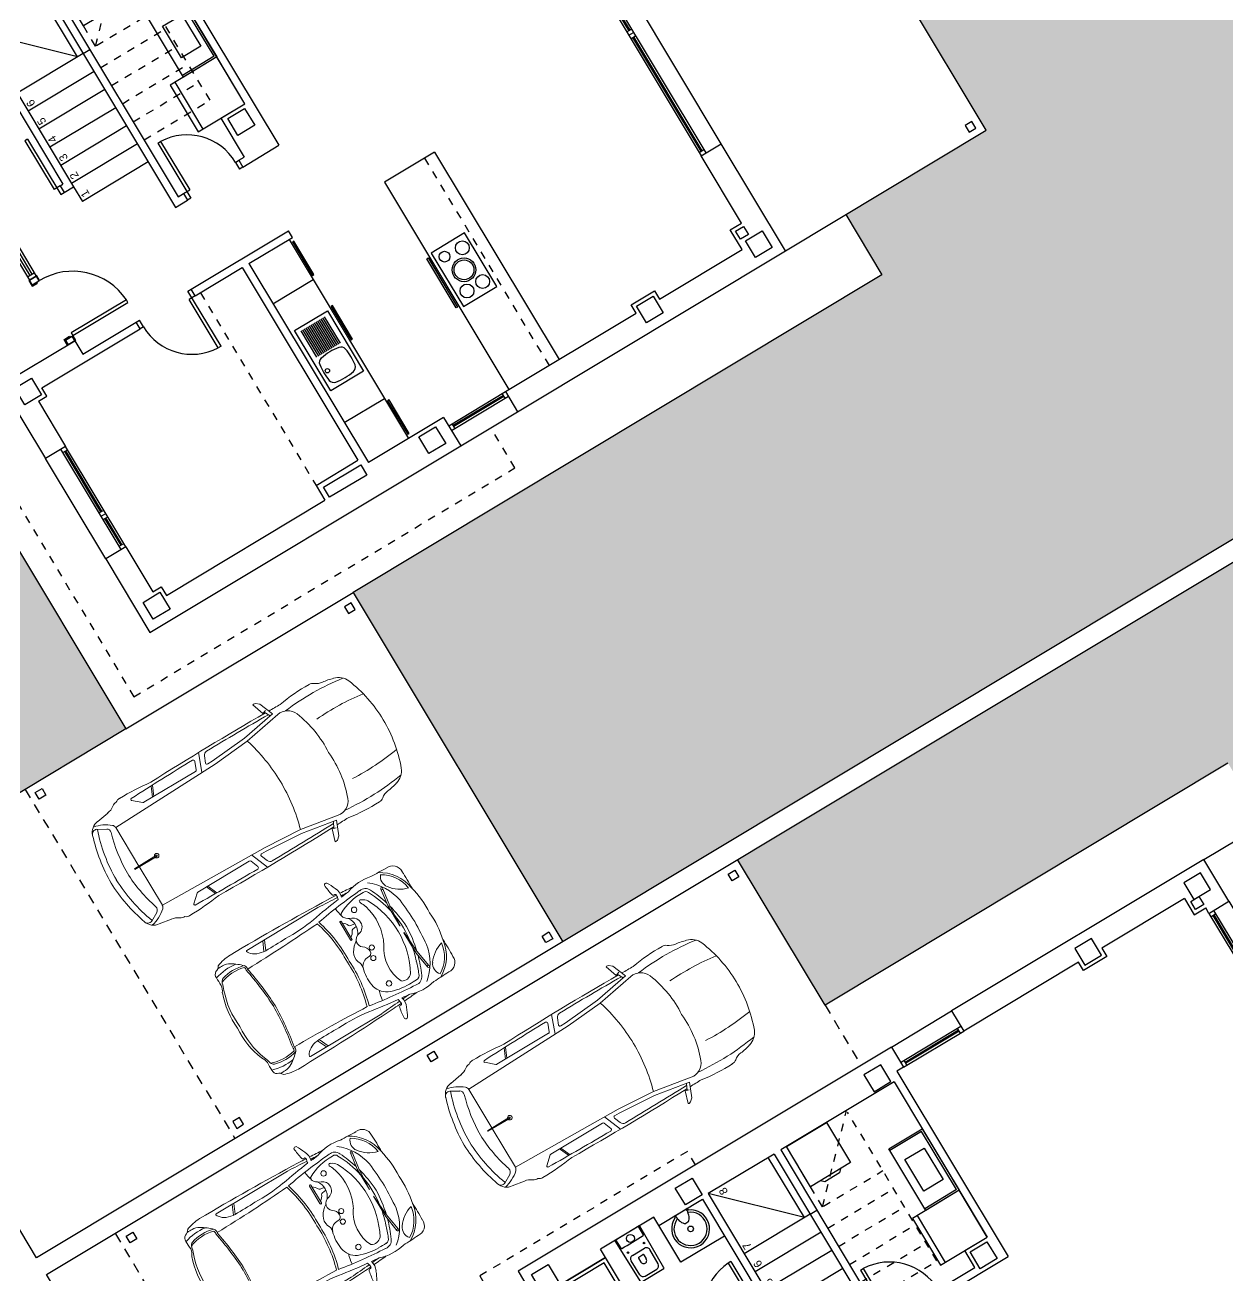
# Model space of a CAD drawing. Header units: millimetres. Extents: x 441061 to 442903, y 4515148 to 4515613.
# Drawn here: x 441603.14 to 441618.55, y 4515553.85 to 4515569.88 of the extents above; entities that cross this region are included whole.
import ezdxf
from ezdxf.enums import TextEntityAlignment as Align

# ---------------------------------------------------------------- set-up
doc = ezdxf.new("R2010")
doc.units = ezdxf.units.MM
doc.linetypes.add('CONTINUA', pattern=[0])
doc.linetypes.add('RAYITAS', pattern=[0.375, 0.25, -0.125])
doc.layers.add('01_cesped', color=7, linetype='Continuous', true_color=0x659a66)
for name, color, linetype in [('01_mono BAJA', 2, 'Continuous'), ('01_piscinas', 254, 'Continuous'), ('01_proyección', 4, 'RAYITAS')]:
    doc.layers.add(name, color=color, linetype=linetype)
doc.layers.add('01_muebles_B', color=254, linetype='Continuous', lineweight=5)
doc.styles.add('NIEVES2', font='sanss___.ttf')

# ---------------------------------------------------------------- blocks, each defined once
blk = doc.blocks.new('A$C6A825EFA')
at = {"layer": '01_mono BAJA', "color": 254}
for p, q in [((1.1, 12.5, 0), (0, 12.5, 0)), ((0, 12.5, 0), (0, 7.855, 0)), ((1.1, 12.2, 0), (1.1, 12.5, 0)), ((1.1, 12.5, 0), (2.6, 12.5, 0)), ((3.7, 12.5, 0), (2.6, 12.5, 0)), ((2.6, 12.2, 0), (2.6, 12.5, 0)), ((3.7, 12.5, 0), (3.7, 11.4, 0)), ((1.1, 12.2, 0), (0.425, 12.2, 0)), ((0.425, 12.2), (0.425, 12.075)), ((1.1, 12.27, 0), (2.6, 12.27, 0)), ((1.1, 12.2, 0), (2.6, 12.2, 0)), ((1.15, 12.27, 0), (1.15, 12.2, 0)), ((1.15, 12.242, 0), (1.55, 12.242, 0)), ((1.15, 12.228, 0), (1.55, 12.228, 0)), ((1.55, 12.27, 0), (1.55, 12.2, 0)), ((1.6, 12.27, 0), (1.6, 12.2, 0)), ((1.65, 12.27, 0), (1.65, 12.2, 0)), ((1.65, 12.242, 0), (2.55, 12.242, 0)), ((1.65, 12.228, 0), (2.55, 12.228, 0)), ((2.55, 12.27, 0), (2.55, 12.2, 0)), ((3.275, 12.2, 0), (2.6, 12.2, 0)), ((3.275, 12.2), (3.275, 12.075)), ((0.3, 12.075, 0), (0.3, 9.705, 0)), ((0.425, 12.075), (0.3, 12.075)), ((3.275, 12.075), (3.4, 12.075)), ((3.4, 12.075, 0), (3.4, 10.606, 0)), ((3.7, 11.4, 0), (3.5, 11.4, 0)), ((3.5, 11.4, 0), (3.5, 10.606, 0)), ((3.71, 11.4, 0), (3.77, 11.4, 0)), ((3.77, 11.43, 0), (3.77, 11.4, 0)), ((3.785, 11.5, 0), (3.785, 11.44, 0)), ((4.58, 11.5, 0), (4.58, 11.44, 0)), ((4.595, 11.43, 0), (4.595, 11.4, 0)), ((4.665, 11.5, 0), (4.665, 11.4, 0)), ((5.2, 11.5, 0), (4.665, 11.5, 0)), ((5.2, 11.4, 0), (4.665, 11.4, 0)), ((4.715, 11.5, 0), (4.715, 11.4, 0)), ((5.15, 11.467, 0), (4.715, 11.467, 0)), ((5.15, 11.433, 0), (4.715, 11.433, 0)), ((3.4, 10.606, 0), (3.5, 10.606, 0)), ((3.4, 10.556, 0), (3.4, 10.606, 0)), ((3.5, 10.606, 0), (3.5, 10.556, 0)), ((6.224, 10.591, 0), (5.4, 10.591, 0)), ((5.4, 10.591, 0), (5.4, 10.541, 0)), ((5.5, 10.541, 0), (5.5, 10.632, 0)), ((6.224, 10.632, 0), (5.5, 10.632, 0)), ((6.224, 10.591, 0), (6.224, 10.632, 0)), ((3.4, 10.556, 0), (3.5, 10.556, 0)), ((5.4, 10.541, 0), (5.4, 10.4, 0)), ((5.5, 10.541, 0), (5.4, 10.541, 0)), ((5.5, 10.541, 0), (5.5, 10.5, 0)), ((7.725, 10.5, 0), (5.5, 10.5, 0)), ((5.18, 9.415, 0), (5.18, 10.4, 0)), ((5.4, 10.4, 0), (5.18, 10.4, 0)), ((7.7, 10.4, 0), (5.4, 10.4, 0)), ((5.45, 9.415, 0), (5.45, 10.4, 0)), ((5.72, 9.415, 0), (5.72, 10.4, 0)), ((5.99, 9.415, 0), (5.99, 10.4, 0)), ((6.26, 9.415, 0), (6.26, 10.4, 0)), ((6.53, 9.415, 0), (6.53, 10.4, 0)), ((6.8, 9.415, 0), (6.8, 10.4, 0)), ((6.8, 9.5, 0), (7.7, 10.4, 0)), ((2.676, 9.831, 0), (2.676, 9.872, 0)), ((2.676, 9.872, 0), (3.4, 9.872, 0)), ((2.676, 9.831, 0), (3.5, 9.831, 0)), ((3.4, 9.781, 0), (3.4, 9.872, 0)), ((3.4, 9.781, 0), (3.4, 9.08, 0)), ((3.4, 9.781, 0), (3.5, 9.781, 0)), ((3.5, 9.831, 0), (3.5, 9.781, 0)), ((3.5, 9.781, 0), (3.5, 8.33, 0)), ((0.52, 9.705, 0), (0.3, 9.705, 0)), ((0.52, 9.705, 0), (0.52, 9.08, 0)), ((6.8, 9.5, 0), (7.7, 9.5, 0)), ((7.7, 9.415, 0), (4.5, 9.415, 0)), ((4.5, 9.415, 0), (4.5, 9.235, 0)), ((4.5, 9.415, 0), (4.5, 9.235, 0)), ((7.7, 9.315, 0), (4.6, 9.315, 0)), ((4.6, 9.315, 0), (4.6, 9.235, 0)), ((4.6, 9.315, 0), (4.6, 9.235, 0)), ((4.6, 9.235, 0), (4.5, 9.235, 0)), ((4.5, 9.185, 0), (4.5, 9.235, 0)), ((5.324, 9.185, 0), (4.5, 9.185, 0)), ((4.6, 9.235, 0), (4.6, 9.144, 0)), ((5.324, 9.144, 0), (4.6, 9.144, 0)), ((5.324, 9.185, 0), (5.324, 9.144, 0)), ((3.4, 8.98, 0), (0.425, 8.98, 0)), ((0.425, 7.855, 0), (0.425, 8.98, 0)), ((3.4, 9.08, 0), (0.52, 9.08, 0)), ((1.025, 8.98, 0), (1.025, 8.38, 0)), ((2.8, 8.98, 0), (2.8, 8.38, 0)), ((3.4, 8.98, 0), (3.4, 8.33, 0)), ((1.462, 8.43, 0), (1.462, 8.92, 0)), ((1.462, 8.92, 0), (2.362, 8.92, 0)), ((1.921, 8.85, 0), (2.317, 8.85, 0)), ((1.921, 8.825, 0), (2.317, 8.825, 0)), ((2.362, 8.92, 0), (2.362, 8.43, 0)), ((1.921, 8.8, 0), (2.317, 8.8, 0)), ((1.921, 8.775, 0), (2.317, 8.775, 0)), ((1.921, 8.75, 0), (2.317, 8.75, 0)), ((1.921, 8.725, 0), (2.317, 8.725, 0)), ((1.921, 8.7, 0), (2.317, 8.7, 0)), ((1.921, 8.675, 0), (2.317, 8.675, 0)), ((1.921, 8.65, 0), (2.317, 8.65, 0)), ((1.921, 8.625, 0), (2.317, 8.625, 0)), ((1.921, 8.6, 0), (2.317, 8.6, 0)), ((1.921, 8.575, 0), (2.317, 8.575, 0)), ((1.921, 8.55, 0), (2.317, 8.55, 0)), ((1.921, 8.525, 0), (2.317, 8.525, 0)), ((1.921, 8.5, 0), (2.317, 8.5, 0)), ((5.88, 8.6, 0), (5.18, 8.6, 0)), ((3.4, 8.38, 0), (0.425, 8.38, 0)), ((2.362, 8.43, 0), (1.462, 8.43, 0)), ((4.5, 8.41, 0), (4.5, 8.46, 0)), ((4.6, 8.46, 0), (4.5, 8.46, 0)), ((4.5, 8.41, 0), (4.5, 7.87, 0)), ((4.6, 8.41, 0), (4.5, 8.41, 0)), ((4.6, 8.46, 0), (4.6, 8.41, 0)), ((4.6, 8.41, 0), (4.6, 8.33, 0)), ((5.905, 7.995, 0), (5.905, 8.47, 0)), ((3.4, 8.33, 0), (3.5, 8.33, 0)), ((5.18, 8.33, 0), (4.6, 8.33, 0)), ((5.18, 8.33, 0), (5.18, 7.97, 0)), ((0.425, 7.855, 0), (0, 7.855, 0)), ((0, 7.855, 0), (0, 7.005, 0)), ((0.23, 7.855, 0), (0.23, 7.005, 0)), ((0.3, 7.855, 0), (0.3, 7.005, 0)), ((7.725, 7.87, 0), (4.5, 7.87, 0)), ((5.18, 7.97, 0), (7.675, 7.97, 0)), ((5.905, 7.995, 0), (6.775, 7.995, 0)), ((0.23, 7.805, 0), (0.3, 7.805, 0)), ((0.258, 7.055, 0), (0.258, 7.805, 0)), ((0.272, 7.055, 0), (0.272, 7.805, 0)), ((0.23, 7.055, 0), (0.3, 7.055, 0)), ((0.3, 7.005, 0), (0, 7.005, 0)), ((0, 7.005, 0), (0, 3, 0)), ((0.3, 7.005, 0), (0.3, 5.055, 0)), ((3.4, 6.955, 0), (0.3, 6.955, 0)), ((3.4, 6.205, 0), (3.4, 6.955, 0)), ((3.4, 6.205, 0), (0.3, 6.205, 0)), ((0.3, 4.705, 0), (0.3, 3.47, 0)), ((0.3, 3.47, 0), (0.595, 3.47, 0)), ((0.595, 3.47, 0), (0.595, 3.3, 0)), ((0.595, 3.3, 0), (1.6, 3.3, 0)), ((1.6, 3.3, 0), (1.6, 3, 0)), ((4.4, 3.3, 0), (1.6, 3.3, 0)), ((4.4, 3.23, 0), (1.6, 3.23, 0)), ((1.65, 3.3, 0), (1.65, 3.23, 0)), ((1.65, 3.272, 0), (3.35, 3.272, 0)), ((1.65, 3.258, 0), (3.35, 3.258, 0)), ((3.35, 3.3, 0), (3.35, 3.23, 0)), ((3.4, 3.3, 0), (3.4, 3.23, 0)), ((3.45, 3.3, 0), (3.45, 3.23, 0)), ((4.35, 3.272, 0), (3.45, 3.272, 0)), ((4.35, 3.258, 0), (3.45, 3.258, 0)), ((0, 3, 0), (1.6, 3, 0)), ((0, 3), (0, 0, 0)), ((1.6, 3, 0), (4.4, 3, 0)), ((0, 0, 0), (15.7, 0, 0))]:
    blk.add_line(p, q, dxfattribs=at)
for points in [[(0.375, 12.125), (0.125, 12.125), (0.125, 12.375), (0.375, 12.375), (0.375, 12.125)], [(3.575, 12.125), (3.325, 12.125), (3.325, 12.375), (3.575, 12.375), (3.575, 12.125)], [(0.375, 8.005), (0.125, 8.005), (0.125, 8.255), (0.375, 8.255), (0.375, 8.005)], [(5.13, 8.005), (4.88, 8.005), (4.88, 8.255), (5.13, 8.255), (5.13, 8.005)], [(0.375, 4.755), (0.125, 4.755), (0.125, 5.005), (0.375, 5.005), (0.375, 4.755)], [(0.375, 3.125), (0.125, 3.125), (0.125, 3.375), (0.375, 3.375), (0.375, 3.125)]]:
    blk.add_lwpolyline(points, close=True, dxfattribs=at)
at = {"layer": '01_mono BAJA', "color": 254, "elevation": 0}
for points in [[(3.785, 11.51), (3.785, 11.5), (3.7, 11.5), (3.7, 11.51)], [(3.77, 11.4), (3.7, 11.4), (3.7, 11.5), (3.77, 11.5)], [(3.77, 11.4), (3.77, 11.39), (3.7, 11.39), (3.7, 11.4)], [(3.785, 11.44), (3.785, 11.43), (3.77, 11.43), (3.77, 11.44)], [(3.77, 11.39), (3.77, 10.565), (3.81, 10.565), (3.81, 11.39)], [(4.58, 11.51), (4.58, 11.5), (4.665, 11.5), (4.665, 11.51)], [(4.58, 11.44), (4.58, 11.43), (4.595, 11.43), (4.595, 11.44)], [(4.595, 11.4), (4.595, 11.39), (4.665, 11.39), (4.665, 11.4)], [(0.3, 9.635), (0.45, 9.635), (0.45, 9.08), (0.3, 9.08)], [(7.1, 9.23), (7.7, 9.23), (7.7, 8.63), (7.1, 8.63)], [(5.18, 8.67), (5.18, 7.97), (5.88, 7.97), (5.88, 8.67)], [(0.478, 8.36), (0.478, 8.34), (0.978, 8.34), (0.978, 8.36)], [(1.887, 8.36), (1.887, 8.34), (2.387, 8.34), (2.387, 8.36)], [(2.85, 8.36), (2.85, 8.34), (3.35, 8.34), (3.35, 8.36)], [(5.88, 8.47), (6.8, 8.47), (6.8, 7.97), (5.88, 7.97)], [(6.104, 8.363), (6.576, 8.363), (6.576, 8.077), (6.104, 8.077)], [(1.513, 6.408), (2.313, 6.408), (2.312, 6.908), (1.512, 6.908)], [(2.28, 6.975), (1.545, 6.975), (1.545, 6.995), (2.28, 6.995)], [(0.425, 3.42), (0.545, 3.42), (0.545, 3.3), (0.425, 3.3)], [(0.19, 0.2), (0.09, 0.2), (0.09, 0.1), (0.19, 0.1)]]:
    blk.add_lwpolyline(points, close=True, dxfattribs=at)
for points in [[(4.595, 11.5), (4.595, 11.4)], [(4.665, 11.4), (4.665, 11.5)], [(0.3, 5.055), (0.425, 5.055), (0.425, 4.705), (0.3, 4.705)]]:
    blk.add_lwpolyline(points, dxfattribs=at)
at = {"layer": '01_mono BAJA', "color": 254}
for centre, radius in [((1.704, 8.825, 0), 0.0275), ((1.66, 6.765, 0), 0.089), ((1.912, 6.658, 0), 0.152), ((1.912, 6.658, 0), 0.127), ((2.185, 6.785, 0), 0.0693), ((1.66, 6.531, 0), 0.089), ((2.165, 6.531, 0), 0.089)]:
    blk.add_circle(centre, radius, dxfattribs=at)
for centre, radius, start, end in [((3.768, 11.391, 0), 0.827, 272.8856, 359.9505), ((3.4, 9.831, 0), 0.725, 90, 176.7242), ((4.6, 9.185, 0), 0.725, 270, 356.7242), ((1.598, 8.794, 0), 0.075, 99.0787, 169.8852), ((1.704, 8.127, 0), 0.75, 80.9213, 99.0787), ((1.811, 8.794, 0), 0.075, 10.1148, 80.9213), ((2.262, 8.675, 0), 0.75, 169.8852, 190.1148), ((1.146, 8.675, 0), 0.75, 349.8852, 10.1148), ((1.598, 8.557, 0), 0.075, 190.1148, 260.9213), ((1.811, 8.557, 0), 0.075, 279.0787, 349.8852), ((1.704, 9.223, 0), 0.75, 260.9213, 279.0787)]:
    blk.add_arc(centre, radius, start, end, dxfattribs=at)
at = {"layer": '01_proyección', "color": 120, "ltscale": 0.25}
for p, q in [((3.4, 9.705, 0), (0.52, 9.705, 0)), ((5.45, 9.315, 0), (5.45, 8.33, 0)), ((5.72, 9.315, 0), (5.72, 8.33, 0)), ((5.99, 9.315, 0), (5.99, 8.33, 0)), ((6.26, 9.315, 0), (6.26, 8.33, 0)), ((6.53, 9.315, 0), (6.53, 8.33, 0)), ((6.8, 9.415, 0), (6.8, 8.33, 0)), ((6.8, 9.23, 0), (7.7, 9.23, 0)), ((6.8, 9.23, 0), (7.7, 8.33, 0)), ((5.45, 8.33, 0), (7.675, 8.33, 0)), ((3.4, 6.355, 0), (0.3, 6.355, 0))]:
    blk.add_line(p, q, dxfattribs=at)
at = {"layer": '01_proyección', "color": 120, "ltscale": 0.25, "elevation": 0}
blk.add_lwpolyline([(15.7, 7.405), (16.3, 7.405), (16.3, 13.1), (-0.6, 13.1), (-0.6, 7.405), (0, 7.405)], dxfattribs=at)
at = {"layer": '01_mono BAJA', "color": 254, "style": 'NIEVES2'}
for s, p in [('1', (5.249, 10.268, 0)), ('2', (5.519, 10.268, 0)), ('3', (5.789, 10.268, 0)), ('4', (6.059, 10.268, 0)), ('5', (6.329, 10.268, 0)), ('6', (6.599, 10.268, 0))]:
    blk.add_text(s, height=0.103, dxfattribs=at).set_placement(p, align=Align.CENTER)
blk = doc.blocks.new('A$C05441830')
at = {"layer": '01_mono BAJA', "color": 254, "linetype": 'CONTINUA'}
for p, q in [((0.4, 13.25), (0.4, 9.067)), ((1.5, 13.25), (0.4, 13.25)), ((1.5, 12.95), (1.5, 13.25)), ((1.5, 13.25), (3, 13.25)), ((4.1, 13.25), (3, 13.25)), ((3, 12.95), (3, 13.25)), ((4.1, 13.25), (4.1, 12.15)), ((4.1, 13.25), (5.6, 13.25)), ((6.025, 13.25), (5.6, 13.25)), ((5.6, 13.25), (5.6, 12.15)), ((6.025, 12.95), (6.025, 13.25)), ((6.025, 13.25), (6.725, 13.25)), ((7.92, 13.25), (6.725, 13.25)), ((6.725, 12.95), (6.725, 13.25)), ((7.92, 7.67), (7.92, 13.25)), ((1.5, 13.02, 0), (3, 13.02, 0)), ((1.55, 13.02), (1.55, 12.95)), ((1.55, 12.992), (1.95, 12.992, 0)), ((1.95, 13.02, 0), (1.95, 12.95, 0)), ((2, 13.02, 0), (2, 12.95, 0)), ((2.05, 13.02, 0), (2.05, 12.95, 0)), ((2.05, 12.992, 0), (2.95, 12.992, 0)), ((2.95, 13.02, 0), (2.95, 12.95, 0)), ((6.025, 13.02), (6.725, 13.02)), ((6.075, 12.95), (6.075, 13.02)), ((6.075, 12.992), (6.675, 12.992)), ((6.675, 12.95), (6.675, 13.02)), ((0.775, 12.875), (0.7, 12.875)), ((0.7, 12.825), (0.7, 10.475)), ((0.825, 12.825, 0), (0.7, 12.825, 0)), ((0.775, 12.95), (0.775, 12.875)), ((1.5, 12.95), (0.825, 12.95)), ((0.825, 12.95, 0), (0.825, 12.825, 0)), ((1.5, 12.95, 0), (3, 12.95, 0)), ((1.55, 12.978), (1.95, 12.978, 0)), ((2.05, 12.978, 0), (2.95, 12.978, 0)), ((3.675, 12.95), (3, 12.95, 0)), ((3.675, 12.95, 0), (3.675, 12.825, 0)), ((3.675, 12.825, 0), (3.8, 12.825, 0)), ((3.8, 12.825), (3.8, 11.375)), ((5.9, 12.95), (5.9, 11.622)), ((6.025, 12.95), (5.9, 12.95)), ((6.025, 12.95), (6.725, 12.95)), ((6.075, 12.978), (6.675, 12.978)), ((7.495, 12.95), (6.725, 12.95)), ((7.495, 12.95, 0), (7.495, 12.2, 0)), ((4.185, 12.25), (4.185, 12.19)), ((4.98, 12.25), (4.98, 12.19)), ((5.065, 12.25), (5.065, 12.15)), ((5.6, 12.25), (5.065, 12.25)), ((5.115, 12.25), (5.115, 12.15)), ((5.55, 12.217), (5.115, 12.217)), ((5.55, 12.183), (5.115, 12.183)), ((5.55, 12.25), (5.55, 12.15)), ((7.495, 12.2), (7.62, 12.2)), ((7.62, 11.4), (7.62, 12.2)), ((3.9, 12.15), (3.9, 11.375)), ((4.1, 12.15), (3.9, 12.15)), ((4.11, 12.15), (4.17, 12.15)), ((4.17, 12.18), (4.17, 12.15)), ((4.995, 12.18), (4.995, 12.15)), ((5.6, 12.15), (5.065, 12.15)), ((5.6, 12.15), (5.8, 12.15)), ((5.8, 12.15), (5.8, 11.622)), ((7.03, 11.886), (7.03, 11.713)), ((7.08, 11.936), (7.29, 11.939)), ((7.34, 11.889), (7.34, 11.71)), ((7.493, 11.966), (7.62, 11.968)), ((7.27, 11.84), (7.21, 11.84)), ((7.27, 11.76), (7.21, 11.76)), ((7.28, 11.83), (7.28, 11.77)), ((5.8, 11.622), (5.8, 11.572)), ((5.8, 11.622), (5.9, 11.622)), ((5.9, 11.572), (5.8, 11.572)), ((5.9, 11.572), (5.9, 11.622)), ((7.08, 11.663), (7.29, 11.66)), ((7.493, 11.634), (7.62, 11.632)), ((6.945, 11.401, 0), (7.495, 11.401, 0)), ((6.945, 10.75), (6.945, 11.401)), ((7.495, 11.4, 0), (7.495, 10.75, 0)), ((7.495, 11.4), (7.62, 11.4)), ((3.8, 11.325), (3.8, 11.375)), ((3.8, 11.375), (3.9, 11.375)), ((3.8, 11.325), (3.9, 11.325)), ((3.9, 11.375), (3.9, 11.325)), ((7.339, 11.06, 0), (7.338, 11.09, 0)), ((7.493, 11.171, 0), (7.478, 11.171, 0)), ((7.495, 11.169, 0), (7.495, 10.981, 0)), ((7.493, 10.978, 0), (7.478, 10.979, 0)), ((6.624, 10.847), (5.8, 10.847)), ((5.8, 10.847), (5.8, 10.797)), ((5.8, 10.797), (5.8, 10.65)), ((5.9, 10.797), (5.8, 10.797)), ((5.9, 10.797), (5.9, 10.888)), ((6.624, 10.888), (5.9, 10.888)), ((5.9, 10.797), (5.9, 10.75)), ((7.495, 10.75), (5.9, 10.75)), ((6.624, 10.847), (6.624, 10.888)), ((3.077, 10.6), (3.077, 10.642)), ((3.077, 10.642), (3.8, 10.642)), ((3.077, 10.6), (3.9, 10.6)), ((3.8, 10.55), (3.8, 10.642)), ((3.9, 10.6), (3.9, 10.55)), ((5, 9.665), (5, 10.65)), ((5.2, 10.65), (5, 10.65)), ((5.8, 10.65), (5.075, 10.65)), ((5.27, 9.665), (5.27, 10.65)), ((5.54, 9.665), (5.54, 10.65)), ((7.52, 10.65), (5.8, 10.65)), ((5.81, 9.665), (5.81, 10.65)), ((6.08, 9.665), (6.08, 10.65)), ((6.35, 9.665), (6.35, 10.65)), ((6.62, 9.665), (6.62, 10.65)), ((6.62, 9.75), (7.52, 10.65)), ((7.52, 9.665), (7.52, 10.65)), ((0.92, 10.475), (0.7, 10.475)), ((0.92, 10.475), (0.92, 9.85)), ((3.8, 10.55), (3.8, 9.85)), ((3.8, 10.55), (3.9, 10.55)), ((3.9, 10.55), (3.9, 9.1)), ((3.8, 9.85), (3.8, 10.4)), ((3.8, 9.85), (0.92, 9.85)), ((3.8, 9.85), (0.92, 9.85)), ((3.8, 9.75), (0.7, 9.75)), ((0.7, 9.75), (0.7, 9.067)), ((1.3, 9.75), (1.3, 9.15)), ((1.8, 9.2), (1.8, 9.69)), ((1.8, 9.69), (2.7, 9.69)), ((2.259, 9.62), (2.655, 9.62)), ((2.7, 9.69), (2.7, 9.2)), ((3.2, 9.75), (3.2, 9.15)), ((3.8, 9.75), (3.8, 9.1)), ((7.52, 9.665), (4.85, 9.665)), ((4.85, 9.665), (4.85, 9.532)), ((6.62, 9.75), (7.52, 9.75)), ((2.259, 9.595), (2.655, 9.595)), ((2.259, 9.57), (2.655, 9.57)), ((2.259, 9.545), (2.655, 9.545)), ((2.259, 9.52), (2.655, 9.52)), ((2.259, 9.495), (2.655, 9.495)), ((2.259, 9.47), (2.655, 9.47)), ((4.85, 9.482), (4.85, 9.532)), ((4.95, 9.532), (4.85, 9.532)), ((5.674, 9.482), (4.85, 9.482)), ((7.52, 9.565), (4.95, 9.565)), ((4.95, 9.565), (4.95, 9.532)), ((4.95, 9.532), (4.95, 9.441)), ((5.674, 9.482), (5.674, 9.441)), ((7.52, 7.87), (7.52, 9.565)), ((2.259, 9.445), (2.655, 9.445)), ((2.259, 9.42), (2.655, 9.42)), ((2.259, 9.395), (2.655, 9.395)), ((2.259, 9.37), (2.655, 9.37)), ((2.259, 9.345), (2.655, 9.345)), ((2.259, 9.32), (2.655, 9.32)), ((5.674, 9.441), (4.95, 9.441)), ((3.8, 9.15), (0.7, 9.15)), ((2.7, 9.2), (1.8, 9.2)), ((2.259, 9.295), (2.655, 9.295)), ((2.259, 9.27), (2.655, 9.27)), ((0.7, 9.067, 0), (0.4, 9.067, 0)), ((0.4, 9.067), (0.4, 8.217)), ((0.63, 9.067), (0.63, 8.217)), ((0.63, 9.017), (0.7, 9.017)), ((0.658, 8.267), (0.658, 9.017)), ((0.672, 8.267), (0.672, 9.017)), ((0.7, 9.067), (0.7, 8.217)), ((3.8, 9.1), (3.9, 9.1)), ((4.85, 8.707), (4.85, 8.757)), ((4.95, 8.757), (4.85, 8.757)), ((4.85, 8.707), (4.85, 7.77)), ((4.95, 8.707), (4.85, 8.707)), ((4.95, 8.757), (4.95, 8.707)), ((4.95, 8.707), (4.95, 8.205)), ((5.9, 8.5), (5.2, 8.5)), ((5.925, 7.895), (5.925, 8.37)), ((6.795, 7.895), (6.795, 8.37)), ((0.4, 8.217), (0.4, 3)), ((0.825, 8.217, 0), (0.4, 8.217, 0)), ((0.63, 8.267), (0.7, 8.267)), ((0.825, 8.217, 0), (0.825, 7.175, 0)), ((4.95, 8.205), (5.2, 8.205)), ((5.2, 8.205), (5.2, 7.87)), ((3.8, 7.925), (0.825, 7.925)), ((3.8, 7.175), (3.8, 7.925)), ((7.52, 7.87), (5.2, 7.87)), ((5.925, 7.895), (6.795, 7.895)), ((7.62, 7.77), (4.85, 7.77)), ((7.62, 7.67), (7.62, 7.77)), ((7.92, 7.67, 0), (7.62, 7.67, 0)), ((7.62, 7.67, 0), (7.62, 6.77, 0)), ((7.62, 7.62, 0), (7.69, 7.62, 0)), ((7.648, 6.82, 0), (7.648, 7.62, 0)), ((7.662, 6.82, 0), (7.662, 7.62, 0)), ((7.69, 7.67, 0), (7.69, 6.77, 0)), ((7.92, 7.67, 0), (7.92, 6.77, 0)), ((0.7, 7.175), (0.7, 5.055)), ((0.825, 7.175), (0.7, 7.175)), ((3.8, 7.175), (0.825, 7.175)), ((7.62, 6.82, 0), (7.69, 6.82, 0)), ((7.62, 5.055), (7.62, 6.77, 0)), ((7.92, 6.77, 0), (7.62, 6.77, 0)), ((7.92, 3), (7.92, 6.77)), ((7.495, 4.705, 0), (7.495, 5.055, 0)), ((7.495, 5.055, 0), (7.62, 5.055, 0)), ((0.7, 4.705), (0.7, 3.47)), ((7.62, 4.705, 0), (7.495, 4.705, 0)), ((7.62, 3.47), (7.62, 4.705)), ((0.7, 3.47), (0.995, 3.47)), ((0.995, 3.47), (0.995, 3.3)), ((7.62, 3.47), (7.375, 3.47)), ((7.375, 3.47), (7.375, 3.3, 0)), ((0.995, 3.3), (1.395, 3.3)), ((1.395, 3.3), (1.395, 3)), ((4.195, 3.3, 0), (1.395, 3.3)), ((4.195, 3.23, 0), (1.395, 3.23)), ((1.445, 3.3), (1.445, 3.23)), ((1.445, 3.272, 0), (3.145, 3.272, 0)), ((1.445, 3.258, 0), (3.145, 3.258, 0)), ((3.145, 3.3, 0), (3.145, 3.23, 0)), ((3.195, 3.3, 0), (3.195, 3.23, 0)), ((3.245, 3.3, 0), (3.245, 3.23, 0)), ((4.145, 3.272, 0), (3.245, 3.272, 0)), ((4.145, 3.258, 0), (3.245, 3.258, 0)), ((4.145, 3.3, 0), (4.145, 3.23, 0)), ((4.195, 3.3, 0), (4.85, 3.3, 0)), ((4.195, 3.3, 0), (4.195, 3, 0)), ((5.2, 3.3), (5.395, 3.3)), ((5.395, 3.3, 0), (5.2, 3.3, 0)), ((7.295, 3.3, 0), (5.395, 3.3, 0)), ((5.395, 3.3, 0), (5.395, 3, 0)), ((7.295, 3.23, 0), (5.395, 3.23, 0)), ((5.445, 3.3, 0), (5.445, 3.23, 0)), ((5.445, 3.272, 0), (6.246, 3.272, 0)), ((5.445, 3.258, 0), (6.246, 3.258, 0)), ((6.246, 3.3, 0), (6.246, 3.23, 0)), ((6.295, 3.3, 0), (6.295, 3.23, 0)), ((6.345, 3.3, 0), (6.345, 3.23, 0)), ((7.245, 3.272, 0), (6.345, 3.272, 0)), ((7.245, 3.258, 0), (6.345, 3.258, 0)), ((7.245, 3.3, 0), (7.245, 3.23, 0)), ((7.295, 3.3), (7.375, 3.3)), ((7.295, 3.3, 0), (7.295, 3, 0)), ((0.4, 3), (1.395, 3)), ((0.4, 3), (0.4, 0)), ((1.395, 3), (4.195, 3, 0)), ((4.195, 3, 0), (5.395, 3, 0)), ((7.295, 3, 0), (5.395, 3, 0)), ((7.295, 3), (7.92, 3)), ((7.92, 3), (7.92, 0)), ((0.4, 0, 0), (7.92, 0))]:
    blk.add_line(p, q, dxfattribs=at)
for points in [[(0.775, 12.875), (0.525, 12.875), (0.525, 13.125), (0.775, 13.125), (0.775, 12.875)], [(3.975, 12.875), (3.725, 12.875), (3.725, 13.125), (3.975, 13.125), (3.975, 12.875)], [(7.545, 13.125), (7.795, 13.125), (7.795, 12.875), (7.545, 12.875), (7.545, 13.125)], [(7.495, 12.2), (7.495, 12.95), (5.9, 12.95), (5.9, 12.2)], [(7.445, 12.25), (7.445, 12.9), (5.95, 12.9), (5.95, 12.25)], [(4.185, 12.26), (4.185, 12.25), (4.1, 12.25), (4.1, 12.26)], [(4.17, 12.15), (4.1, 12.15), (4.1, 12.25), (4.17, 12.25)], [(4.185, 12.19), (4.185, 12.18), (4.17, 12.18), (4.17, 12.19)], [(4.98, 12.26), (4.98, 12.25), (5.065, 12.25), (5.065, 12.26)], [(4.98, 12.19), (4.98, 12.18), (4.995, 12.18), (4.995, 12.19)], [(4.17, 12.15), (4.17, 12.14), (4.1, 12.14), (4.1, 12.15)], [(4.17, 12.14), (4.17, 11.315), (4.21, 11.315), (4.21, 12.14)], [(4.995, 12.15), (4.995, 12.14), (5.065, 12.14), (5.065, 12.15)], [(7.545, 10.975), (7.795, 10.975), (7.795, 10.725), (7.545, 10.725), (7.545, 10.975)], [(0.7, 10.405), (0.85, 10.405), (0.85, 9.85), (0.7, 9.85)], [(2.225, 9.13), (2.225, 9.11), (2.725, 9.11), (2.725, 9.13)], [(3.25, 9.13), (3.25, 9.11), (3.75, 9.11), (3.75, 9.13)], [(5.2, 8.57), (5.2, 7.87), (5.9, 7.87), (5.9, 8.57)], [(5.9, 8.37), (6.82, 8.37), (6.82, 7.87), (5.9, 7.87)], [(0.775, 7.905), (0.525, 7.905), (0.525, 8.155), (0.775, 8.155), (0.775, 7.905)], [(5.15, 7.905), (4.9, 7.905), (4.9, 8.155), (5.15, 8.155), (5.15, 7.905)], [(7.545, 7.905), (7.795, 7.905), (7.795, 8.155), (7.545, 8.155), (7.545, 7.905)], [(1.85, 7.377), (2.65, 7.377), (2.65, 7.877), (1.85, 7.877)], [(2.618, 7.945), (1.883, 7.945), (1.883, 7.965), (2.618, 7.965)], [(0.775, 4.755), (0.525, 4.755), (0.525, 5.005), (0.775, 5.005), (0.775, 4.755)], [(7.545, 4.755), (7.795, 4.755), (7.795, 5.005), (7.545, 5.005), (7.545, 4.755)], [(0.775, 3.125), (0.525, 3.125), (0.525, 3.375), (0.775, 3.375), (0.775, 3.125)], [(0.825, 3.42), (0.945, 3.42), (0.945, 3.3), (0.825, 3.3)], [(5.15, 3.125), (4.9, 3.125), (4.9, 3.375), (5.15, 3.375), (5.15, 3.125)], [(7.425, 3.42), (7.545, 3.42), (7.545, 3.3), (7.425, 3.3)], [(7.545, 3.125), (7.795, 3.125), (7.795, 3.375), (7.545, 3.375), (7.545, 3.125)], [(7.73, 0.2), (7.83, 0.2), (7.83, 0.1), (7.73, 0.1)]]:
    blk.add_lwpolyline(points, close=True, dxfattribs=at)
for points in [[(4.995, 12.25), (4.995, 12.15)], [(5.065, 12.15), (5.065, 12.25)], [(4.85, 3.3), (4.85, 3.425), (5.2, 3.425), (5.2, 3.3)]]:
    blk.add_lwpolyline(points, dxfattribs=at)
at = {"layer": '01_mono BAJA', "color": 254, "linetype": 'CONTINUA', "flags": 128}
blk.add_lwpolyline([(7.62, 11.981, 0.414214), (7.616, 11.985), (7.615, 11.985), (6.995, 11.975, 0.436396), (6.99, 11.971), (6.99, 11.629, 0.436396), (6.995, 11.625), (7.615, 11.615), (7.616, 11.615, 0.414214), (7.62, 11.619)], format="xyb", close=True, dxfattribs=at)
at = {"layer": '01_mono BAJA', "color": 254, "linetype": 'CONTINUA', "elevation": 0}
for points in [[(6.92, 9.48), (7.52, 9.48), (7.52, 8.88), (6.92, 8.88)], [(0.753, 9.13), (0.753, 9.11), (1.253, 9.11), (1.253, 9.13)], [(6.124, 8.263), (6.596, 8.263), (6.596, 7.977), (6.124, 7.977)], [(0.59, 0.2), (0.49, 0.2), (0.49, 0.1), (0.59, 0.1)], [(4.21, 0.2), (4.11, 0.2), (4.11, 0.1), (4.21, 0.1)]]:
    blk.add_lwpolyline(points, close=True, dxfattribs=at)
for points in [[(6.92, 9.03), (6.88, 9.07), (6.88, 9.29), (6.92, 9.33)], [(0.7, 5.055), (0.825, 5.055), (0.825, 4.705), (0.7, 4.705)]]:
    blk.add_lwpolyline(points, dxfattribs=at)
at = {"layer": '01_mono BAJA', "color": 254, "linetype": 'CONTINUA'}
for centre, radius in [((7.202, 12.575), 0.035), ((7.4, 11.92), 0.01), ((7.54, 11.8), 0.051), ((7.4, 11.68), 0.01), ((7.248, 11.075, 0), 0.036), ((2.042, 9.594), 0.0275), ((1.998, 7.734), 0.089), ((2.25, 7.627), 0.152), ((2.25, 7.627), 0.127), ((2.523, 7.754), 0.0693), ((1.998, 7.501), 0.089), ((2.503, 7.501), 0.089)]:
    blk.add_circle(centre, radius, dxfattribs=at)
for centre, radius, start, end in [((4.169, 12.14), 0.827, 272.8856, 359.9505), ((7.08, 11.886), 0.05, 90.924, 180), ((7.29, 11.889), 0.05, 0, 90.924), ((10.465, 11.8), 2.982, 176.9359, 183.0641), ((7.494, 11.959), 0.007, 90.924, 176.9359), ((7.08, 11.713), 0.05, 180, 269.076), ((7.21, 11.8), 0.04, 90, 270), ((7.27, 11.83), 0.01, 0, 90), ((7.27, 11.77), 0.01, 270, 0), ((7.29, 11.71), 0.05, 269.076, 0), ((5.9, 10.847), 0.725, 3.2758, 90), ((7.494, 11.641), 0.007, 183.0641, 269.076), ((3.8, 10.6), 0.725, 90, 176.7242), ((7.248, 11.075, 0), 0.243, 24.8749, 335.1251), ((7.248, 11.075, 0), 0.213, 22.0656, 338.0564), ((7.386, 11.075, 0), 0.0498, 135.6956, 162.5904), ((7.386, 11.075, 0), 0.0498, 197.9532, 224.3044), ((7.453, 11.009, 0), 0.143, 106.8165, 135.6956), ((7.492, 10.879, 0), 0.279, 89.383, 106.8165), ((7.479, 11.183, 0), 0.0128, 210.5291, 266.214), ((7.493, 11.169, 0), 0.0027, 0, 83.3159), ((7.453, 11.14, 0), 0.143, 224.3044, 253.1835), ((7.492, 11.271, 0), 0.279, 253.1835, 270.617), ((7.479, 10.966, 0), 0.0128, 93.786, 149.4709), ((7.493, 10.981, 0), 0.0027, 276.6841, 0), ((1.936, 9.564), 0.075, 99.0787, 169.8852), ((2.042, 8.897), 0.75, 80.9213, 99.0787), ((2.149, 9.564), 0.075, 10.1148, 80.9213), ((2.6, 9.445), 0.75, 169.8852, 190.1148), ((1.484, 9.445), 0.75, 349.8852, 10.1148), ((1.936, 9.327), 0.075, 190.1148, 260.9213), ((2.149, 9.327), 0.075, 279.0787, 349.8852), ((4.95, 9.482), 0.725, 270, 356.7242), ((2.042, 9.993), 0.75, 260.9213, 279.0787)]:
    blk.add_arc(centre, radius, start, end, dxfattribs=at)
at = {"layer": '01_proyección', "color": 120, "ltscale": 0.25}
for p, q in [((3.8, 10.475), (0.92, 10.475)), ((6.62, 9.665), (6.62, 8.58)), ((5.27, 9.565), (5.27, 8.58)), ((5.54, 9.565), (5.54, 8.58)), ((5.81, 9.565), (5.81, 8.58)), ((6.08, 9.565), (6.08, 8.58)), ((6.35, 9.565), (6.35, 8.58)), ((6.62, 9.48), (7.52, 9.48)), ((6.62, 9.48), (7.52, 8.58)), ((5.27, 8.58), (7.495, 8.58)), ((3.8, 7.325), (0.825, 7.325))]:
    blk.add_line(p, q, dxfattribs=at)
at = {"layer": '01_proyección', "color": 120, "ltscale": 0.25, "elevation": 0}
blk.add_lwpolyline([(7.92, 10.6), (8.12, 10.6), (8.12, 13.7), (0, 13.7), (0, 7.68), (0.4, 7.68)], dxfattribs=at)
at = {"layer": '01_mono BAJA', "color": 254, "linetype": 'CONTINUA', "style": 'NIEVES2'}
for s, p in [('1', (5.069, 10.517)), ('2', (5.339, 10.517)), ('3', (5.609, 10.517)), ('4', (5.879, 10.517)), ('5', (6.149, 10.517)), ('6', (6.419, 10.517)), ('7', (6.689, 10.517)), ('8', (7.445, 10.416))]:
    blk.add_text(s, height=0.103, dxfattribs=at).set_placement(p, align=Align.CENTER)
blk = doc.blocks.new('A$C0D711DC8')
at = {"layer": '01_muebles_B', "color": 254}
for p, q in [((10.733, 9.894), (9.764, 9.894)), ((10.493, 9.894), (10.545, 9.776)), ((10.515, 9.894), (10.567, 9.778)), ((9.004, 9.693), (9.038, 9.48)), ((9.056, 9.495), (9.026, 9.699)), ((9.038, 9.48), (9.054, 9.218)), ((9.056, 9.218), (9.056, 9.495)), ((9.054, 9.218), (9.056, 9.218)), ((9.038, 8.865), (9.054, 9.127)), ((9.054, 9.127), (9.056, 9.127)), ((9.056, 9.127), (9.056, 8.851)), ((9.614, 8.734), (9.614, 8.97)), ((9.634, 8.734), (9.634, 8.97)), ((9.004, 8.652), (9.038, 8.865)), ((9.056, 8.851), (9.026, 8.647)), ((9.546, 8.827), (9.494, 8.834)), ((9.546, 8.878), (9.495, 8.871)), ((10.733, 8.452), (9.764, 8.452)), ((10.493, 8.452), (10.545, 8.569)), ((10.515, 8.452), (10.567, 8.567))]:
    blk.add_line(p, q, dxfattribs=at)
for centre, radius in [((9.014, 9.701), 0.0121), ((9.51, 9.635), 0.0319), ((9.466, 9.173), 0.0297), ((9.514, 9.288), 0.0297), ((9.014, 8.645), 0.0121), ((9.417, 8.691), 0.0319)]:
    blk.add_circle(centre, radius, dxfattribs=at)
for centre, radius, start, end in [((10.167, 9.714), 0.738, 149.7434, 158.9846), ((9.544, 10.069), 0.023, 23.336, 131.4157), ((8.51, 10.147), 1.058, 348.7131, 356.2571), ((9.619, 9.904), 0.16, 152.3452, 197.1649), ((9.518, 9.909), 0.0131, 69.95, 178.3297), ((9.777, 9.927), 0.273, 183.7214, 196.1025), ((9.94, 2.874), 7.047, 92.7044, 93.5361), ((9.525, 9.945), 0.0232, 265.4824, 347.7447), ((10.995, -17.873), 27.82, 90.1403, 92.8584), ((10.906, 9.364), 0.584, 69.532, 87.9675), ((11.185, 9.948), 0.0842, 206.7402, 257.6517), ((8.829, 9.758), 0.121, 83.4929, 184.381), ((9.185, 9.462), 0.48, 118.4979, 171.6974), ((9.142, 9.497), 0.403, 119.7279, 173.0139), ((9.122, 5.315), 4.571, 90.9016, 93.5003), ((9.503, 9.367), 0.611, 128.6532, 169.9617), ((8.847, 9.764), 0.126, 322.6544, 41.1658), ((9.178, 9.352), 0.549, 69.8978, 103.4423), ((9.226, 9.718), 0.0964, 77.7254, 158.9302), ((9.211, 9.707), 0.057, 88.7397, 167.4182), ((9.265, 9.038), 0.727, 86.5634, 94.2004), ((8.819, 3.701), 6.126, 80.3818, 85.9978), ((9.94, 2.874), 7.047, 93.9115, 95.3212), ((9.306, 9.064), 0.701, 67.8757, 89.7559), ((8.751, 3.271), 6.625, 83.7996, 84.6711), ((10.975, -10.424), 20.353, 94.2603, 94.5093), ((10.975, -10.424), 20.353, 93.4112, 94.1277), ((8.751, 3.271), 6.625, 80.1778, 83.3742), ((9.165, 9.803), 0.511, 341.8582, 355.871), ((10.175, 11.66), 1.884, 261.0449, 273.0528), ((10.459, 15.409), 5.634, 268.1287, 270.8789), ((10.529, 10.11), 0.334, 272.7892, 291.8342), ((10.573, 9.974), 0.192, 294.6989, 323.0283), ((10.691, 9.894), 0.0501, 315.174, 347.3096), ((10.732, 9.885), 0.00831, 343.0311, 79.2932), ((11.29, 9.332), 0.611, 121.0895, 136.7388), ((10.991, 9.25), 0.526, 73.7001, 105.481), ((11.01, 9.2), 0.627, 72.4585, 97.9913), ((11.059, 9.742), 0.141, 86.8457, 126.696), ((11.101, 8.862), 1.022, 88.2888, 91.9327), ((11.135, 9.81), 0.0644, 351.2386, 60.1485), ((10.241, 9.772), 0.959, 355.5054, 1.6982), ((10.942, 9.629), 2.236, 176.9311, 182.7066), ((8.653, 9.896), 0.361, 284.3027, 324.7225), ((10.509, 9.106), 1.518, 154.798, 163.8884), ((9.975, 9.34), 0.903, 155.1761, 164.735), ((10.144, 9.165), 1.038, 151.121, 207.6483), ((9.314, 9.595), 0.107, 57.3841, 137.6524), ((8.958, 9.487), 0.459, 324.9496, 25.463), ((9.473, 9.516), 0.219, 7.735, 63.719), ((11.471, 9.253), 1.7, 163.325, 182.6992), ((11.496, 9.248), 1.7, 163.325, 182.5468), ((12.246, 53.159), 43.488, 266.8642, 267.4858), ((12.021, 70.959), 61.269, 268.42618, 268.89057), ((14.417, 9.048), 3.64, 169.6671, 178.0415), ((14.417, 9.048), 3.62, 169.6671, 178.0415), ((10.894, 9.715), 0.0607, 143.7564, 193.2967), ((10.903, 9.711), 0.0495, 146.1855, 196.1005), ((10.991, 9.25), 0.505, 69.1925, 104.8598), ((11.113, 9.698), 0.062, 14.8998, 65.8723), ((11.473, 9.762), 0.303, 189.085, 205.7225), ((11.352, 9.713), 0.156, 186.0058, 219.1392), ((10.256, 9.278), 1.007, 354.015, 20.5105), ((9.808, 9.261), 1.13, 166.1566, 184.4621), ((17.649, 8.764), 8.777, 175.3636, 177.3327), ((10.509, 9.106), 1.518, 165.717, 177.48), ((10.25, 9.166), 1.218, 160.2257, 168.6391), ((9.185, 9.47), 0.511, 343.3936, 8.525), ((10.287, 9.262), 1.007, 354.9224, 20.5105), ((10.25, 9.166), 1.218, 171.2453, 188.5682), ((9.904, 8.914), 0.65, 151.4841, 196.6746), ((9.552, 9.202), 0.047, 86.7847, 183.1724), ((9.6, 9.197), 0.0954, 178.5946, 241.3055), ((9.566, 9.362), 0.114, 263.9035, 340.5155), ((9.771, 9.295), 0.101, 164.9008, 216.3288), ((9.538, 9.188), 0.158, 330.3363, 17.3801), ((9.808, 9.085), 1.13, 175.5379, 193.8434), ((17.649, 9.581), 8.777, 182.6673, 184.6364), ((10.509, 9.239), 1.518, 182.52, 194.283), ((9.498, 9.044), 0.0889, 349.0142, 50.9794), ((9.424, 9.265), 0.296, 301.9645, 328.2937), ((11.471, 9.093), 1.7, 177.3008, 196.675), ((11.496, 9.097), 1.7, 177.4532, 196.675), ((14.417, 9.297), 3.64, 181.9585, 190.3329), ((14.417, 9.297), 3.62, 181.9585, 190.3329), ((10.256, 9.068), 1.007, 339.4895, 5.985), ((10.287, 9.084), 1.007, 339.4895, 5.0776), ((10.25, 9.166), 1.218, 191.3609, 207.4845), ((9.528, 8.859), 0.101, 101.4545, 181.9236), ((9.686, 8.849), 0.193, 142.3155, 213.2169), ((9.492, 9.055), 0.098, 279.5997, 343.5492), ((9.543, 8.902), 0.0241, 275.7304, 333.0283), ((9.665, 8.855), 0.106, 119.0162, 160.5033), ((9.624, 8.97), 0.0104, 0, 180), ((10.942, 8.716), 2.236, 177.2934, 183.0689), ((9.185, 8.884), 0.48, 188.3026, 241.5021), ((9.142, 8.849), 0.403, 186.9861, 240.2721), ((8.653, 8.449), 0.361, 35.2775, 75.6973), ((9.503, 8.978), 0.611, 190.0383, 231.3468), ((10.509, 9.239), 1.518, 196.1116, 205.202), ((9.525, 8.854), 0.0985, 178.6673, 249.1293), ((9.426, 8.595), 0.178, 39.093, 68.893), ((9.543, 8.803), 0.0241, 26.9717, 84.2696), ((9.665, 8.849), 0.106, 199.4967, 240.9838), ((8.829, 8.587), 0.121, 175.619, 276.5071), ((8.847, 8.581), 0.126, 318.8342, 37.3456), ((9.215, 8.619), 0.0486, 198.7488, 279.3616), ((9.25, 9.243), 0.672, 267.6901, 298.2478), ((9.346, 8.77), 0.149, 215.4424, 244.8998), ((8.819, 14.644), 6.126, 274.0022, 279.6182), ((9.507, 8.785), 0.232, 194.2372, 212.2618), ((9.299, 8.649), 0.0212, 220.8304, 310.3789), ((9.285, 8.645), 0.0299, 337.3586, 32.1758), ((9.532, 8.677), 0.0451, 325.113, 43.0643), ((9.161, 8.546), 0.436, 2.9924, 17.9381), ((9.624, 8.734), 0.0104, 180, 0), ((12.246, -34.814), 43.488, 92.5142, 93.1358), ((12.021, -52.613), 61.269, 91.10943, 91.57382), ((10.894, 8.63), 0.0607, 166.7033, 216.2436), ((10.903, 8.634), 0.0495, 163.8995, 213.8145), ((10.991, 9.095), 0.505, 255.1402, 290.8075), ((11.113, 8.647), 0.062, 294.1277, 345.1002), ((11.473, 8.583), 0.303, 154.2775, 170.915), ((11.352, 8.632), 0.156, 140.8608, 173.9942), ((10.241, 8.573), 0.959, 358.3018, 4.4946), ((9.122, 13.031), 4.571, 266.4997, 269.0984), ((9.178, 8.993), 0.549, 256.5577, 290.1022), ((9.226, 8.628), 0.0964, 201.0698, 282.2746), ((9.94, 15.472), 7.047, 264.6788, 266.0885), ((8.751, 15.074), 6.625, 275.3289, 276.2004), ((10.975, 28.769), 20.353, 265.4907, 265.7397), ((9.619, 8.441), 0.16, 162.8351, 207.6548), ((9.777, 8.418), 0.273, 163.8975, 176.2786), ((10.975, 28.769), 20.353, 265.8723, 266.5888), ((8.751, 15.074), 6.625, 276.6258, 279.8222), ((10.175, 6.685), 1.884, 86.9472, 98.9551), ((10.459, 2.936), 5.634, 89.1211, 91.8713), ((10.529, 8.236), 0.334, 68.1658, 87.2108), ((10.573, 8.372), 0.192, 36.9717, 65.3011), ((10.691, 8.451), 0.0501, 12.6904, 44.826), ((10.732, 8.46), 0.00831, 280.7068, 16.9689), ((11.29, 9.013), 0.611, 223.2612, 238.9105), ((10.991, 9.095), 0.526, 254.519, 286.2999), ((11.01, 9.145), 0.627, 262.0087, 287.5415), ((11.059, 8.603), 0.141, 233.304, 273.1543), ((11.101, 9.484), 1.022, 268.0673, 271.7112), ((11.185, 8.397), 0.0842, 102.3483, 153.2598), ((11.135, 8.535), 0.0644, 299.8515, 8.7614), ((10.167, 8.631), 0.738, 201.0154, 210.2566), ((9.518, 8.436), 0.0131, 181.6703, 290.05), ((9.94, 15.472), 7.047, 266.4639, 267.2956), ((9.525, 8.401), 0.0232, 12.2553, 94.5176), ((8.51, 8.199), 1.058, 3.7429, 11.2869), ((10.995, 36.219), 27.82, 267.1416, 269.8597), ((10.906, 8.982), 0.584, 272.0325, 290.468), ((9.544, 8.277), 0.023, 228.5843, 336.664)]:
    blk.add_arc(centre, radius, start, end, dxfattribs=at)
blk = doc.blocks.new('A$C392252A0')
at = {"layer": '01_muebles_B', "color": 254}
for p, q in [((10.715, 8.129), (10.705, 8.127)), ((10.705, 8.127), (10.752, 7.979)), ((10.738, 8.124), (10.715, 8.129)), ((10.775, 8.091), (10.738, 8.124)), ((10.846, 7.92), (10.775, 8.091)), ((8.605, 7.917), (8.455, 7.893)), ((9.019, 7.811), (8.92, 7.9)), ((9.201, 7.926), (9.149, 7.807)), ((9.219, 7.928), (9.166, 7.807)), ((9.784, 7.911), (9.748, 7.818)), ((9.876, 7.976), (9.791, 7.758)), ((9.913, 7.908), (9.882, 7.828)), ((10.418, 7.844), (10.846, 7.92)), ((10.43, 7.798), (10.894, 7.881)), ((10.752, 7.979), (10.798, 7.995)), ((10.773, 7.987), (10.809, 7.914)), ((8.499, 7.763), (8.397, 7.82)), ((8.599, 7.726), (9.971, 7.763)), ((8.599, 7.725), (8.599, 7.201)), ((9.731, 7.807), (9.031, 7.807)), ((9.898, 7.807), (9.958, 7.808)), ((10.418, 7.844), (9.958, 7.808)), ((10.43, 7.798), (9.971, 7.763)), ((8.839, 7.203), (8.537, 7.2)), ((8.537, 7.2), (8.537, 7.193)), ((8.839, 7.19), (8.537, 7.193)), ((8.599, 6.669), (8.599, 7.193)), ((8.499, 6.631), (8.397, 6.573)), ((8.599, 6.668), (9.971, 6.631)), ((9.019, 6.582), (8.92, 6.494)), ((9.731, 6.587), (9.031, 6.587)), ((9.201, 6.468), (9.149, 6.587)), ((9.219, 6.466), (9.166, 6.587)), ((9.784, 6.482), (9.748, 6.576)), ((9.876, 6.418), (9.791, 6.636)), ((9.913, 6.486), (9.882, 6.565)), ((9.898, 6.587), (9.958, 6.585)), ((10.418, 6.55), (9.958, 6.585)), ((10.43, 6.596), (9.971, 6.631)), ((10.43, 6.596), (10.894, 6.512)), ((8.605, 6.476), (8.455, 6.5)), ((10.418, 6.55), (10.846, 6.473)), ((10.705, 6.267), (10.752, 6.414)), ((10.752, 6.414), (10.798, 6.398)), ((10.773, 6.407), (10.809, 6.48)), ((10.846, 6.473), (10.775, 6.303)), ((10.715, 6.265), (10.705, 6.267)), ((10.738, 6.27), (10.715, 6.265)), ((10.775, 6.303), (10.738, 6.27))]:
    blk.add_line(p, q, dxfattribs=at)
for centre, radius, start, end in [((8.474, 7.733), 0.162, 96.7804, 161.7197), ((8.586, 8.093), 0.177, 275.9895, 308.6871), ((8.751, 7.888), 0.086, 87.4739, 128.6871), ((8.808, 7.907), 0.086, 87.4739, 128.6871), ((8.809, 4.809), 3.183, 82.5975, 89.9397), ((8.929, 7.908), 0.0124, 91.7937, 220.4777), ((10.022, -29.576), 37.513, 90.3882, 91.6701), ((10.099, -28.508), 36.485, 88.9288, 91.3819), ((9.768, 7.918), 0.0177, 338.7209, 90.3882), ((9.963, 7.889), 0.0531, 90.2143, 158.7209), ((10.099, -28.508), 36.45, 88.8997, 90.2143), ((10.099, -28.508), 36.485, 88.6181, 88.8592), ((10.925, 7.707), 0.177, 21.0532, 100.1701), ((11.3, 6.178), 1.816, 87.2886, 100.1742), ((11.313, 4.914), 2.974, 81.2806, 96.1737), ((11.389, 7.907), 0.086, 51.3129, 92.5261), ((11.554, 8.112), 0.177, 231.3129, 264.0105), ((11.467, 7.285), 0.654, 72.0531, 84.0105), ((11.619, 7.711), 0.203, 22.7994, 75.9629), ((10.216, 7.155), 1.997, 161.6598, 178.7983), ((10.242, 7.158), 1.952, 160.298, 178.865), ((8.375, 7.769), 0.0561, 66.6468, 164.8738), ((8.295, 7.436), 0.435, 49.0196, 78.8841), ((8.473, 7.717), 0.0531, 342.7058, 60.706), ((8.545, 7.725), 0.0531, 0, 49.0196), ((9.031, 7.824), 0.0177, 228.3547, 270), ((9.731, 7.824), 0.0177, 270, 338.7209), ((9.897, 7.823), 0.0159, 158.7209, 271.5074), ((8.43, 7.197), 2.089, 0, 16.7318), ((9.874, 7.302), 1.304, 355.3559, 21.0532), ((10.262, 7.197), 1.654, 0, 21.006), ((10.276, 7.152), 1.836, 162.6109, 178.6018), ((11.437, 4.633), 2.974, 81.5863, 93.456), ((10.216, 7.239), 1.997, 181.2017, 198.3402), ((10.242, 7.236), 1.952, 181.135, 199.702), ((10.276, 7.242), 1.836, 181.3982, 197.3891), ((8.839, 7.197), 0.0267, 193.7603, 166.2397), ((8.839, 7.197), 0.00662, 270, 90), ((8.43, 7.197), 2.089, 343.2682, 0), ((9.874, 7.091), 1.304, 338.9468, 4.6441), ((10.262, 7.197), 1.654, 338.994, 0), ((11.437, 9.761), 2.974, 266.544, 278.4137), ((8.474, 6.661), 0.162, 198.2803, 263.2196), ((8.375, 6.625), 0.0561, 195.1262, 293.3532), ((8.295, 6.957), 0.435, 281.1159, 310.9804), ((8.473, 6.677), 0.0531, 299.294, 17.2942), ((8.545, 6.669), 0.0531, 310.9804, 0), ((9.031, 6.569), 0.0177, 90, 131.6453), ((9.731, 6.569), 0.0177, 21.2791, 90), ((9.897, 6.571), 0.0159, 88.4926, 201.2791), ((10.925, 6.686), 0.177, 259.8299, 338.9468), ((11.619, 6.682), 0.203, 284.0371, 337.2006), ((8.586, 6.3), 0.177, 51.3129, 84.0105), ((8.751, 6.506), 0.086, 231.3129, 272.5261), ((8.808, 6.487), 0.086, 231.3129, 272.5261), ((8.809, 9.584), 3.183, 270.0603, 277.4025), ((8.929, 6.486), 0.0124, 139.5223, 268.2063), ((10.022, 43.97), 37.513, 268.3299, 269.6118), ((10.099, 42.902), 36.485, 268.6181, 271.0712), ((9.768, 6.476), 0.0177, 269.6118, 21.2791), ((9.963, 6.505), 0.0531, 201.2791, 269.7857), ((10.099, 42.902), 36.45, 269.7857, 271.1003), ((10.099, 42.902), 36.485, 271.1408, 271.3819), ((11.3, 8.215), 1.816, 259.8258, 272.7114), ((11.313, 9.479), 2.974, 263.8263, 278.7194), ((11.389, 6.487), 0.086, 267.4739, 308.6871), ((11.554, 6.282), 0.177, 95.9895, 128.6871), ((11.467, 7.108), 0.654, 275.9895, 287.9469)]:
    blk.add_arc(centre, radius, start, end, dxfattribs=at)

msp = doc.modelspace()

# ---------------------------------------------------------------- hatches: boundary and pattern name
at = {"layer": '01_cesped', "true_color": 0xc1d7c2}
h = msp.add_hatch(color=9, dxfattribs=at)
h.dxf.hatch_style = 1
h.paths.add_polyline_path([(441611.466, 4515575.172), (441614.803, 4515577.175), (441616.479, 4515574.384), (441618.379, 4515571.219), (441619.634, 4515569.129), (441621.942, 4515565.284), (441617.904, 4515562.859), (441610.028, 4515558.131), (441607.341, 4515562.605), (441614.118, 4515566.674), (441613.655, 4515567.446), (441615.456, 4515568.527)])
h = msp.add_hatch(color=9, dxfattribs=at)
h.dxf.hatch_style = 1
h.paths.add_polyline_path([(441612.268, 4515559.184), (441622.071, 4515565.07), (441626.319, 4515557.995), (441629.166, 4515553.253), (441610.545, 4515541.983), (441609.328, 4515544.011), (441623.35, 4515552.43), (441622.886, 4515553.201), (441624.687, 4515554.282), (441620.816, 4515560.729), (441619.015, 4515559.648), (441618.552, 4515560.42), (441613.389, 4515557.317)])
h = msp.add_hatch(color=9, dxfattribs=at)
h.dxf.hatch_style = 1
h.paths.add_polyline_path([(441598.375, 4515562.296), (441602.191, 4515564.587), (441604.43, 4515560.858), (441600.597, 4515558.556)])

# ---------------------------------------------------------------- linework, layer by layer
at = {"layer": '01_piscinas'}
for p, q in [((441613.655, 4515567.446), (441614.118, 4515566.674)), ((441614.118, 4515566.674), (441607.341, 4515562.605)), ((441621.942, 4515565.284), (441603.284, 4515554.082)), ((441603.413, 4515553.867), (441622.071, 4515565.07)), ((441602.191, 4515564.587), (441604.43, 4515560.858)), ((441604.43, 4515560.858), (441607.341, 4515562.605)), ((441607.341, 4515562.605), (441610.028, 4515558.131)), ((441604.43, 4515560.858), (441600.597, 4515558.556)), ((441618.552, 4515560.42, 0), (441613.389, 4515557.317, 0)), ((441613.389, 4515557.317, 0), (441612.268, 4515559.184, 0)), ((441603.284, 4515554.082), (441601.296, 4515557.387)), ((441610.545, 4515541.983), (441603.413, 4515553.867))]:
    msp.add_line(p, q, dxfattribs=at)
for points in [[(441607.281, 4515562.336), (441607.367, 4515562.388), (441607.315, 4515562.473), (441607.23, 4515562.422)], [(441603.406, 4515560.01), (441603.32, 4515559.958), (441603.269, 4515560.044), (441603.355, 4515560.095)], [(441612.285, 4515558.961), (441612.199, 4515558.909), (441612.148, 4515558.995), (441612.233, 4515559.047)], [(441609.762, 4515558.204), (441609.848, 4515558.256), (441609.899, 4515558.17), (441609.813, 4515558.119)], [(441608.428, 4515556.643), (441608.342, 4515556.591), (441608.291, 4515556.677), (441608.376, 4515556.729)], [(441605.887, 4515555.878), (441605.801, 4515555.826), (441605.853, 4515555.74), (441605.938, 4515555.792)], [(441604.571, 4515554.325), (441604.485, 4515554.273), (441604.434, 4515554.359), (441604.519, 4515554.411)]]:
    msp.add_lwpolyline(points, close=True, dxfattribs=at)
at = {"layer": '01_proyección', "color": 120, "linetype": 'RAYITAS', "ltscale": 0.5}
for p, q in [((441603.14, 4515560.083), (441605.827, 4515555.608)), ((441613.389, 4515557.317, 0), (441613.851, 4515556.548, 0)), ((441605.871, 4515551.774, 0), (441604.294, 4515554.397, 0))]:
    msp.add_line(p, q, dxfattribs=at)

# ---------------------------------------------------------------- block references
at = {"layer": '01_mono BAJA'}
for name, p, rotation in [('A$C6A825EFA', (441615.455, 4515568.527, 0), 120.9802402704198), ('A$C05441830', (441624.892, 4515553.939, 0), 120.9802403143534)]:
    msp.add_blockref(name, p, dxfattribs=dict(at, rotation=rotation))
at = {"layer": '01_piscinas', "xscale": 1.1, "yscale": 1.1, "zscale": 1.1}
for name, p, rotation in [('A$C392252A0', (441600.564, 4515547.441), 30.98023995383062), ('A$C0D711DC8', (441611.314, 4515572.068), 210.9802399538306), ('A$C392252A0', (441605.088, 4515544.085, 0), 30.98023995383062), ('A$C0D711DC8', (441610.923, 4515568.691, 0), 210.9802399538306)]:
    msp.add_blockref(name, p, dxfattribs=dict(at, rotation=rotation))

doc.saveas('drawing.dxf')
